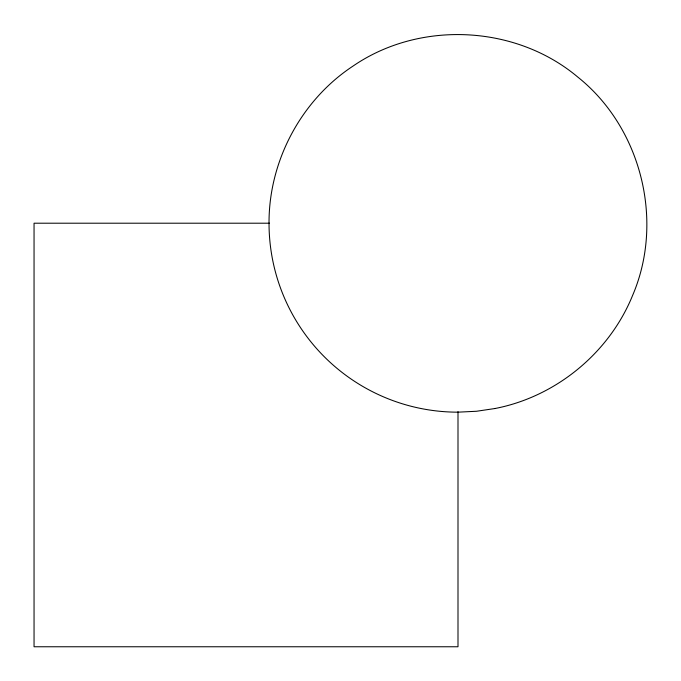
<?xml version="1.0" encoding="UTF-8"?>
<svg xmlns="http://www.w3.org/2000/svg" width="681" height="681" viewBox="0 0 681 681"><rect width="100%" height="100%" fill="white"/><g stroke="black" fill="none" stroke-linecap="round" stroke-linejoin="round"><path stroke-width="1.02" d="M494.857 408.54C555.832 396.827 609.197 353.005 632.564 295.52C664.588 220.95 641.247 127.73 577.871 77.132C515.866 24.916 419.862 20.166 353.022 66.083C301.147 100.209 268.748 161.15 269.029 223.206A188.969 188.969 0 0 0 457.998 412.167L476.521 411.264L494.84 408.54M269.557 223.206L34.05 223.206L34.05 646.763L457.998 646.763L457.998 411.639"/></g></svg>
